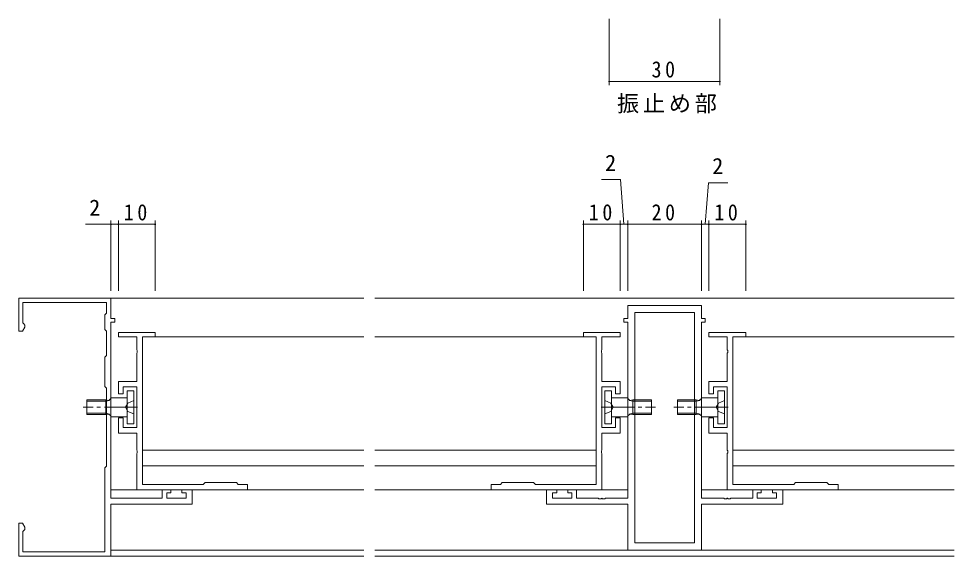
# Model space of a CAD drawing. Units: millimetres on the paper. Extents: x -420 to 373, y -297 to 267.
# Drawn here: x -17.7 to 235.8, y -160.6 to -14.9 of the extents above; entities that cross this region are included whole.
import ezdxf
from ezdxf.enums import TextEntityAlignment as Align

# ---------------------------------------------------------------- set-up
doc = ezdxf.new("R2010")
doc.units = ezdxf.units.MM
doc.linetypes.add('CHAIN2', pattern=[12, 9, -1, 1, -1])
doc.linetypes.add('DASHED3', pattern=[4, 3, -1])
doc.layers.add('0-2_USER1', color=3, linetype='Continuous')
for name, color, linetype, lineweight in [('0-3_YKK_11', 7, 'Continuous', 9), ('0-4_YKK_12', 2, 'Continuous', 9), ('0-5_YKK_D', 6, 'Continuous', 9), ('0-6_YKK_13', 4, 'Continuous', 9)]:
    doc.layers.add(name, color=color, linetype=linetype, lineweight=lineweight)
doc.styles.add('ＭＳ ゴシック', font='')
doc.styles.get('ＭＳ ゴシック').set_extended_font_data('MS Gothic')

msp = doc.modelspace()

# ---------------------------------------------------------------- linework, layer by layer
at = {"layer": '0-3_YKK_11'}
for p, q in [((-17.7, -90.6), (7.3, -90.6)), ((-17.7, -99.6), (-17.7, -90.6)), ((7.3, -90.6), (7.3, -96.1)), ((-16.6, -91.8), (-16.6, -97.304)), ((6.1, -91.8), (-16.6, -91.8)), ((6.1, -94.67), (6.1, -91.8)), ((147.3, -92.6), (167.3, -92.6)), ((147.3, -96.1), (147.3, -92.6)), ((167.3, -92.6), (167.3, -96.1)), ((5.67, -95.1), (6.1, -94.67)), ((5.67, -99.1), (5.67, -95.1)), ((7.3, -96.1), (8.3, -96.1)), ((8.3, -96.1), (8.3, -97.1)), ((146.3, -96.1), (147.3, -96.1)), ((146.3, -97.1), (146.3, -96.1)), ((149.23, -94.53), (149.23, -156.97)), ((165.37, -94.53), (149.23, -94.53)), ((165.37, -156.97), (165.37, -94.53)), ((165.37, -156.97), (165.37, -94.53)), ((167.3, -96.1), (168.3, -96.1)), ((168.3, -96.1), (168.3, -97.1)), ((-16.07, -98.509), (-16.7, -99.6)), ((-16.6, -97.304), (-16.335, -97.602)), ((-16.335, -97.602), (-16.07, -97.9)), ((-16.07, -97.9), (-16.07, -98.509)), ((8.3, -97.1), (7.3, -97.1)), ((7.3, -97.1), (7.3, -144.87)), ((147.3, -97.1), (146.3, -97.1)), ((147.3, -144.87), (147.3, -97.1)), ((168.3, -97.1), (167.3, -97.1)), ((167.3, -97.1), (167.3, -144.87)), ((-16.7, -99.6), (-17.7, -99.6)), ((6.1, -99.53), (5.67, -99.1)), ((6.1, -106.17), (6.1, -99.53)), ((9.3, -99.9), (19.3, -99.9)), ((9.3, -101.1), (9.3, -99.9)), ((14.3, -101.1), (9.3, -101.1)), ((14.3, -104.642), (14.3, -101.1)), ((19.3, -101.1), (15.8, -101.1)), ((15.8, -101.1), (15.8, -141.1)), ((19.3, -99.9), (19.3, -101.1)), ((135.3, -99.9), (135.3, -101.1)), ((145.3, -99.9), (135.3, -99.9)), ((135.3, -101.1), (138.8, -101.1)), ((138.8, -101.1), (138.8, -141.1)), ((140.3, -101.1), (145.3, -101.1)), ((140.3, -104.642), (140.3, -101.1)), ((145.3, -101.1), (145.3, -99.9)), ((169.3, -99.9), (179.3, -99.9)), ((169.3, -101.1), (169.3, -99.9)), ((174.3, -101.1), (169.3, -101.1)), ((174.3, -104.642), (174.3, -101.1)), ((179.3, -101.1), (175.8, -101.1)), ((175.8, -101.1), (175.8, -141.1)), ((179.3, -99.9), (179.3, -101.1)), ((5.67, -106.6), (6.1, -106.17)), ((14.42, -104.825), (14.3, -104.642)), ((14.3, -105.558), (14.42, -105.375)), ((14.3, -113.2), (14.3, -105.558)), ((14.42, -105.375), (14.42, -104.825)), ((140.18, -104.825), (140.3, -104.642)), ((140.18, -105.375), (140.18, -104.825)), ((140.3, -105.558), (140.18, -105.375)), ((140.3, -113.2), (140.3, -105.558)), ((174.42, -104.825), (174.3, -104.642)), ((174.3, -105.558), (174.42, -105.375)), ((174.3, -113.2), (174.3, -105.558)), ((174.42, -105.375), (174.42, -104.825)), ((5.67, -114.6), (5.67, -106.6)), ((9.3, -113.2), (14.3, -113.2)), ((9.3, -116.6), (9.3, -113.2)), ((145.3, -113.2), (140.3, -113.2)), ((145.3, -116.6), (145.3, -113.2)), ((169.3, -113.2), (174.3, -113.2)), ((169.3, -116.6), (169.3, -113.2)), ((6.1, -115.03), (5.67, -114.6)), ((6.1, -136.17), (6.1, -115.03)), ((10.6, -116.6), (9.3, -116.6)), ((10.6, -114.7), (10.6, -116.6)), ((14.3, -114.7), (10.6, -114.7)), ((14.3, -125.7), (14.3, -114.7)), ((140.3, -114.7), (144, -114.7)), ((140.3, -125.7), (140.3, -114.7)), ((144, -114.7), (144, -116.6)), ((144, -116.6), (145.3, -116.6)), ((170.6, -116.6), (169.3, -116.6)), ((170.6, -114.7), (170.6, -116.6)), ((174.3, -114.7), (170.6, -114.7)), ((174.3, -125.7), (174.3, -114.7)), ((9.3, -123.1), (10.6, -123.1)), ((9.3, -127.2), (9.3, -123.1)), ((10.6, -123.1), (10.6, -125.7)), ((144, -123.1), (144, -125.7)), ((145.3, -123.1), (144, -123.1)), ((145.3, -127.2), (145.3, -123.1)), ((169.3, -123.1), (170.6, -123.1)), ((169.3, -127.2), (169.3, -123.1)), ((170.6, -123.1), (170.6, -125.7)), ((10.6, -125.7), (14.3, -125.7)), ((144, -125.7), (140.3, -125.7)), ((170.6, -125.7), (174.3, -125.7)), ((14.3, -127.2), (9.3, -127.2)), ((14.3, -131.842), (14.3, -127.2)), ((140.3, -127.2), (145.3, -127.2)), ((140.3, -131.842), (140.3, -127.2)), ((174.3, -127.2), (169.3, -127.2)), ((174.3, -131.842), (174.3, -127.2)), ((14.42, -132.025), (14.3, -131.842)), ((14.3, -132.758), (14.42, -132.575)), ((14.3, -142.6), (14.3, -132.758)), ((14.42, -132.575), (14.42, -132.025)), ((140.18, -132.025), (140.3, -131.842)), ((140.18, -132.575), (140.18, -132.025)), ((140.3, -132.758), (140.18, -132.575)), ((140.3, -142.6), (140.3, -132.758)), ((174.42, -132.025), (174.3, -131.842)), ((174.3, -132.758), (174.42, -132.575)), ((174.3, -142.6), (174.3, -132.758)), ((174.42, -132.575), (174.42, -132.025)), ((5.67, -136.6), (6.1, -136.17)), ((5.67, -159.4), (5.67, -136.6)), ((15.8, -141.1), (32.3, -141.1)), ((32.3, -141.1), (32.8, -140.6)), ((32.8, -140.6), (41.3, -140.6)), ((41.3, -140.6), (41.8, -141.1)), ((41.8, -141.1), (44.3, -141.1)), ((44.3, -141.1), (44.3, -142.6)), ((110.3, -141.1), (110.3, -142.6)), ((112.8, -141.1), (110.3, -141.1)), ((113.3, -140.6), (112.8, -141.1)), ((121.8, -140.6), (113.3, -140.6)), ((122.3, -141.1), (121.8, -140.6)), ((138.8, -141.1), (122.3, -141.1)), ((175.8, -141.1), (192.3, -141.1)), ((192.3, -141.1), (192.8, -140.6)), ((192.8, -140.6), (201.3, -140.6)), ((201.3, -140.6), (201.8, -141.1)), ((201.8, -141.1), (204.3, -141.1)), ((204.3, -141.1), (204.3, -142.6)), ((44.3, -142.6), (14.3, -142.6)), ((21.2, -142.6), (23.5, -142.6)), ((21.2, -144.87), (21.2, -142.6)), ((22.4, -143.4), (22.4, -144.87)), ((23.5, -143.4), (22.4, -143.4)), ((23.5, -142.6), (23.5, -143.4)), ((26.5, -142.6), (29.3, -142.6)), ((26.5, -143.4), (26.5, -142.6)), ((27.67, -143.4), (26.5, -143.4)), ((27.67, -144.87), (27.67, -143.4)), ((29.3, -142.6), (29.3, -146.5)), ((110.3, -142.6), (140.3, -142.6)), ((125.3, -142.6), (128.1, -142.6)), ((125.3, -146.5), (125.3, -142.6)), ((126.93, -143.4), (126.93, -144.87)), ((128.1, -143.4), (126.93, -143.4)), ((128.1, -142.6), (128.1, -143.4)), ((131.1, -142.6), (133.4, -142.6)), ((131.1, -143.4), (131.1, -142.6)), ((132.2, -143.4), (131.1, -143.4)), ((132.2, -144.87), (132.2, -143.4)), ((133.4, -142.6), (133.4, -144.87)), ((204.3, -142.6), (174.3, -142.6)), ((181.2, -142.6), (183.5, -142.6)), ((181.2, -144.87), (181.2, -142.6)), ((182.4, -143.4), (182.4, -144.87)), ((183.5, -143.4), (182.4, -143.4)), ((183.5, -142.6), (183.5, -143.4)), ((186.5, -142.6), (189.3, -142.6)), ((186.5, -143.4), (186.5, -142.6)), ((187.67, -143.4), (186.5, -143.4)), ((187.67, -144.87), (187.67, -143.4)), ((189.3, -142.6), (189.3, -146.5)), ((7.3, -144.87), (21.2, -144.87)), ((7.3, -146.5), (7.3, -160.6)), ((29.3, -146.5), (7.3, -146.5)), ((22.4, -144.87), (27.67, -144.87)), ((147.3, -146.5), (125.3, -146.5)), ((126.93, -144.87), (132.2, -144.87)), ((133.4, -144.87), (139.342, -144.87)), ((139.342, -144.87), (139.525, -144.99)), ((139.525, -144.99), (140.075, -144.99)), ((140.075, -144.99), (140.258, -144.87)), ((140.258, -144.87), (140.342, -144.87)), ((140.342, -144.87), (140.525, -144.99)), ((140.525, -144.99), (141.075, -144.99)), ((141.075, -144.99), (141.258, -144.87)), ((141.258, -144.87), (147.3, -144.87)), ((147.3, -158.9), (147.3, -146.5)), ((167.3, -144.87), (173.342, -144.87)), ((167.3, -146.5), (167.3, -158.9)), ((189.3, -146.5), (167.3, -146.5)), ((173.342, -144.87), (173.525, -144.99)), ((173.525, -144.99), (174.075, -144.99)), ((174.075, -144.99), (174.258, -144.87)), ((174.258, -144.87), (174.342, -144.87)), ((174.342, -144.87), (174.525, -144.99)), ((174.525, -144.99), (175.075, -144.99)), ((175.075, -144.99), (175.258, -144.87)), ((175.258, -144.87), (181.2, -144.87)), ((182.4, -144.87), (187.67, -144.87)), ((-17.7, -151.6), (-16.7, -151.6)), ((-17.7, -160.6), (-17.7, -151.6)), ((-16.7, -151.6), (-16.07, -152.691)), ((-16.335, -153.598), (-16.6, -153.896)), ((-16.6, -153.896), (-16.6, -159.4)), ((-16.07, -153.3), (-16.335, -153.598)), ((-16.07, -152.691), (-16.07, -153.3)), ((149.23, -156.97), (165.37, -156.97)), ((-16.6, -159.4), (5.67, -159.4)), ((167.3, -158.9), (147.3, -158.9)), ((7.3, -160.6), (-17.7, -160.6))]:
    msp.add_line(p, q, dxfattribs=at)
at = {"layer": '0-4_YKK_12'}
for p, q in [((7, -90.6), (75.8, -90.6)), ((78.8, -90.6), (235.8, -90.6)), ((75.8, -101.1), (15.8, -101.1)), ((15.8, -101.1), (15.8, -136.1)), ((78.8, -101.1), (138.8, -101.1)), ((138.8, -101.1), (138.8, -136.1)), ((235.8, -101.1), (175.8, -101.1)), ((175.8, -101.1), (175.8, -136.1)), ((15.8, -131.8), (75.8, -131.8)), ((138.8, -131.8), (78.8, -131.8)), ((175.8, -131.8), (235.8, -131.8)), ((15.8, -136.1), (75.8, -136.1)), ((138.8, -136.1), (78.8, -136.1)), ((175.8, -136.1), (235.8, -136.1)), ((75.8, -142.6), (7.3, -142.6)), ((147.3, -142.6), (78.8, -142.6)), ((167.3, -142.6), (235.8, -142.6)), ((7.3, -158.97), (75.8, -158.97)), ((235.8, -158.97), (78.8, -158.97)), ((7, -160.6), (75.8, -160.6)), ((78.8, -160.6), (235.8, -160.6))]:
    msp.add_line(p, q, dxfattribs=at)
at = {"layer": '0-5_YKK_D'}
for p, q in [((142.3, -14.856), (142.3, -32.856)), ((172.3, -14.856), (172.3, -32.856)), ((142.3, -31.856), (172.3, -31.856)), ((145.388, -58.457), (140.188, -58.457)), ((146.3, -70.6), (145.388, -58.457)), ((168.3, -70.6), (169.212, -59.318)), ((169.212, -59.318), (174.412, -59.318)), ((7.3, -70.6), (0.4, -70.6)), ((7.3, -88.6), (7.3, -69.6)), ((9.3, -70.6), (7.3, -70.6)), ((9.3, -88.6), (9.3, -69.6)), ((9.3, -88.6), (9.3, -69.6)), ((9.3, -70.6), (19.3, -70.6)), ((19.3, -88.6), (19.3, -69.6)), ((135.3, -88.6), (135.3, -69.6)), ((145.3, -70.6), (135.3, -70.6)), ((145.3, -88.6), (145.3, -69.6)), ((145.3, -88.6), (145.3, -69.6)), ((147.3, -70.6), (145.3, -70.6)), ((147.3, -88.6), (147.3, -69.6)), ((147.3, -88.6), (147.3, -69.6)), ((147.3, -70.6), (167.3, -70.6)), ((167.3, -88.6), (167.3, -69.6)), ((167.3, -88.6), (167.3, -69.6)), ((167.3, -70.6), (169.3, -70.6)), ((169.3, -88.6), (169.3, -69.6)), ((169.3, -88.6), (169.3, -69.6)), ((169.3, -70.6), (179.3, -70.6)), ((179.3, -88.6), (179.3, -69.6))]:
    msp.add_line(p, q, dxfattribs=at)
for centre, start, end in [((142.3, -31.856), 0, 180), ((142.3, -31.856), 180, 0), ((172.3, -31.856), 0, 180), ((172.3, -31.856), 180, 0), ((7.3, -70.6), 0, 180), ((7.3, -70.6), 180, 0), ((9.3, -70.6), 0, 180), ((9.3, -70.6), 0, 180), ((9.3, -70.6), 180, 0), ((9.3, -70.6), 180, 0), ((19.3, -70.6), 0, 180), ((19.3, -70.6), 180, 0), ((135.3, -70.6), 0, 180), ((135.3, -70.6), 180, 0), ((145.3, -70.6), 0, 180), ((145.3, -70.6), 0, 180), ((145.3, -70.6), 180, 0), ((145.3, -70.6), 180, 0), ((147.3, -70.6), 0, 180), ((147.3, -70.6), 0, 180), ((147.3, -70.6), 180, 0), ((147.3, -70.6), 180, 0), ((167.3, -70.6), 0, 180), ((167.3, -70.6), 0, 180), ((167.3, -70.6), 180, 0), ((167.3, -70.6), 180, 0), ((169.3, -70.6), 0, 180), ((169.3, -70.6), 0, 180), ((169.3, -70.6), 180, 0), ((169.3, -70.6), 180, 0), ((179.3, -70.6), 0, 180), ((179.3, -70.6), 180, 0)]:
    msp.add_arc(centre, 0.106, start, end, dxfattribs=at)
at = {"layer": '0-6_YKK_13'}
for p, q in [((13.5, -115.7), (11.7, -115.7)), ((11.7, -115.7), (11.7, -124.7)), ((13.5, -124.7), (13.5, -115.7)), ((141.1, -115.7), (142.9, -115.7)), ((141.1, -124.7), (141.1, -115.7)), ((142.9, -115.7), (142.9, -124.7)), ((173.5, -115.7), (171.7, -115.7)), ((171.7, -115.7), (171.7, -124.7)), ((173.5, -124.7), (173.5, -115.7)), ((0.8, -118.2), (5.9, -118.2)), ((0.8, -122.2), (0.8, -118.2)), ((0.8, -118.579), (5.9, -118.579)), ((5.9, -118.2), (5.9, -122.2)), ((5.9, -118.579), (6.915, -118.339)), ((7.3, -117.6), (11.7, -117.6)), ((7.3, -122.8), (7.3, -117.6)), ((147.3, -117.6), (142.9, -117.6)), ((147.3, -122.8), (147.3, -117.6)), ((148.7, -118.579), (147.685, -118.339)), ((148.7, -118.2), (148.7, -122.2)), ((153.8, -118.2), (148.7, -118.2)), ((153.8, -118.579), (148.7, -118.579)), ((153.8, -122.2), (153.8, -118.2)), ((160.8, -118.2), (165.9, -118.2)), ((160.8, -122.2), (160.8, -118.2)), ((160.8, -118.579), (165.9, -118.579)), ((165.9, -118.2), (165.9, -122.2)), ((165.9, -118.579), (166.915, -118.339)), ((167.3, -117.6), (171.7, -117.6)), ((167.3, -122.8), (167.3, -117.6)), ((0.8, -121.821), (5.9, -121.821)), ((5.9, -122.2), (0.8, -122.2)), ((5.9, -121.821), (6.915, -122.061)), ((6.712, -122.055), (5.9, -122.2)), ((7.3, -122.548), (6.712, -122.055)), ((11.7, -122.8), (7.3, -122.8)), ((142.9, -122.8), (147.3, -122.8)), ((147.3, -122.548), (147.888, -122.055)), ((148.7, -121.821), (147.685, -122.061)), ((147.888, -122.055), (148.7, -122.2)), ((153.8, -121.821), (148.7, -121.821)), ((148.7, -122.2), (153.8, -122.2)), ((160.8, -121.821), (165.9, -121.821)), ((165.9, -122.2), (160.8, -122.2)), ((165.9, -121.821), (166.915, -122.061)), ((166.712, -122.055), (165.9, -122.2)), ((167.3, -122.548), (166.712, -122.055)), ((171.7, -122.8), (167.3, -122.8)), ((11.7, -124.7), (13.5, -124.7)), ((142.9, -124.7), (141.1, -124.7)), ((171.7, -124.7), (173.5, -124.7))]:
    msp.add_line(p, q, dxfattribs=at)
at = {"layer": '0-6_YKK_13', "linetype": 'DASHED3'}
for p, q in [((11.266, -120.2), (11.875, -119.055)), ((11.875, -119.055), (13.5, -118.4)), ((142.725, -119.055), (141.1, -118.4)), ((143.334, -120.2), (142.725, -119.055)), ((171.266, -120.2), (171.875, -119.055)), ((171.875, -119.055), (173.5, -118.4)), ((11.875, -121.345), (11.266, -120.2)), ((13.5, -122), (11.875, -121.345)), ((141.1, -122), (142.725, -121.345)), ((142.725, -121.345), (143.334, -120.2)), ((171.875, -121.345), (171.266, -120.2)), ((173.5, -122), (171.875, -121.345))]:
    msp.add_line(p, q, dxfattribs=at)
at = {"layer": '0-6_YKK_13', "linetype": 'CHAIN2'}
for p, q in [((14.5, -120.2), (-0.2, -120.2)), ((140.1, -120.2), (154.8, -120.2)), ((174.5, -120.2), (159.8, -120.2))]:
    msp.add_line(p, q, dxfattribs=at)
at = {"layer": '0-6_YKK_13'}
for points in [[(7.3, -117.852), (6.712, -118.345), (5.9, -118.2)], [(147.3, -117.852), (147.888, -118.345), (148.7, -118.2)], [(167.3, -117.852), (166.712, -118.345), (165.9, -118.2)]]:
    msp.add_lwpolyline(points, dxfattribs=at)

# ---------------------------------------------------------------- texts
at = {"layer": '0-2_USER1', "insert": (144.419, -40.524), "char_height": 4.399, "attachment_point": 7, "style": 'ＭＳ ゴシック'}
msp.add_mtext('\\T1.17;振止め部', dxfattribs=at)
at = {"layer": '0-5_YKK_D', "color": 3, "style": 'ＭＳ ゴシック'}
for p in [(141.188, -57.457), (170.212, -58.318), (1.4, -69.6)]:
    msp.add_text('2', height=4.399, dxfattribs=at).set_placement(p, align=Align.BOTTOM_LEFT)
at = {"layer": '0-5_YKK_D', "color": 3, "char_height": 4.399, "attachment_point": 7, "style": 'ＭＳ ゴシック'}
for s, insert in [('\\T1.36;\\W0.9;30', (153.78, -30.856)), ('\\T1.36;\\W0.9;10', (10.78, -69.6)), ('\\T1.36;\\W0.9;10', (136.78, -69.6)), ('\\T1.36;\\W0.9;20', (153.78, -69.6)), ('\\T1.36;\\W0.9;10', (170.78, -69.6))]:
    msp.add_mtext(s, dxfattribs=dict(at, insert=insert))

doc.saveas('drawing.dxf')
